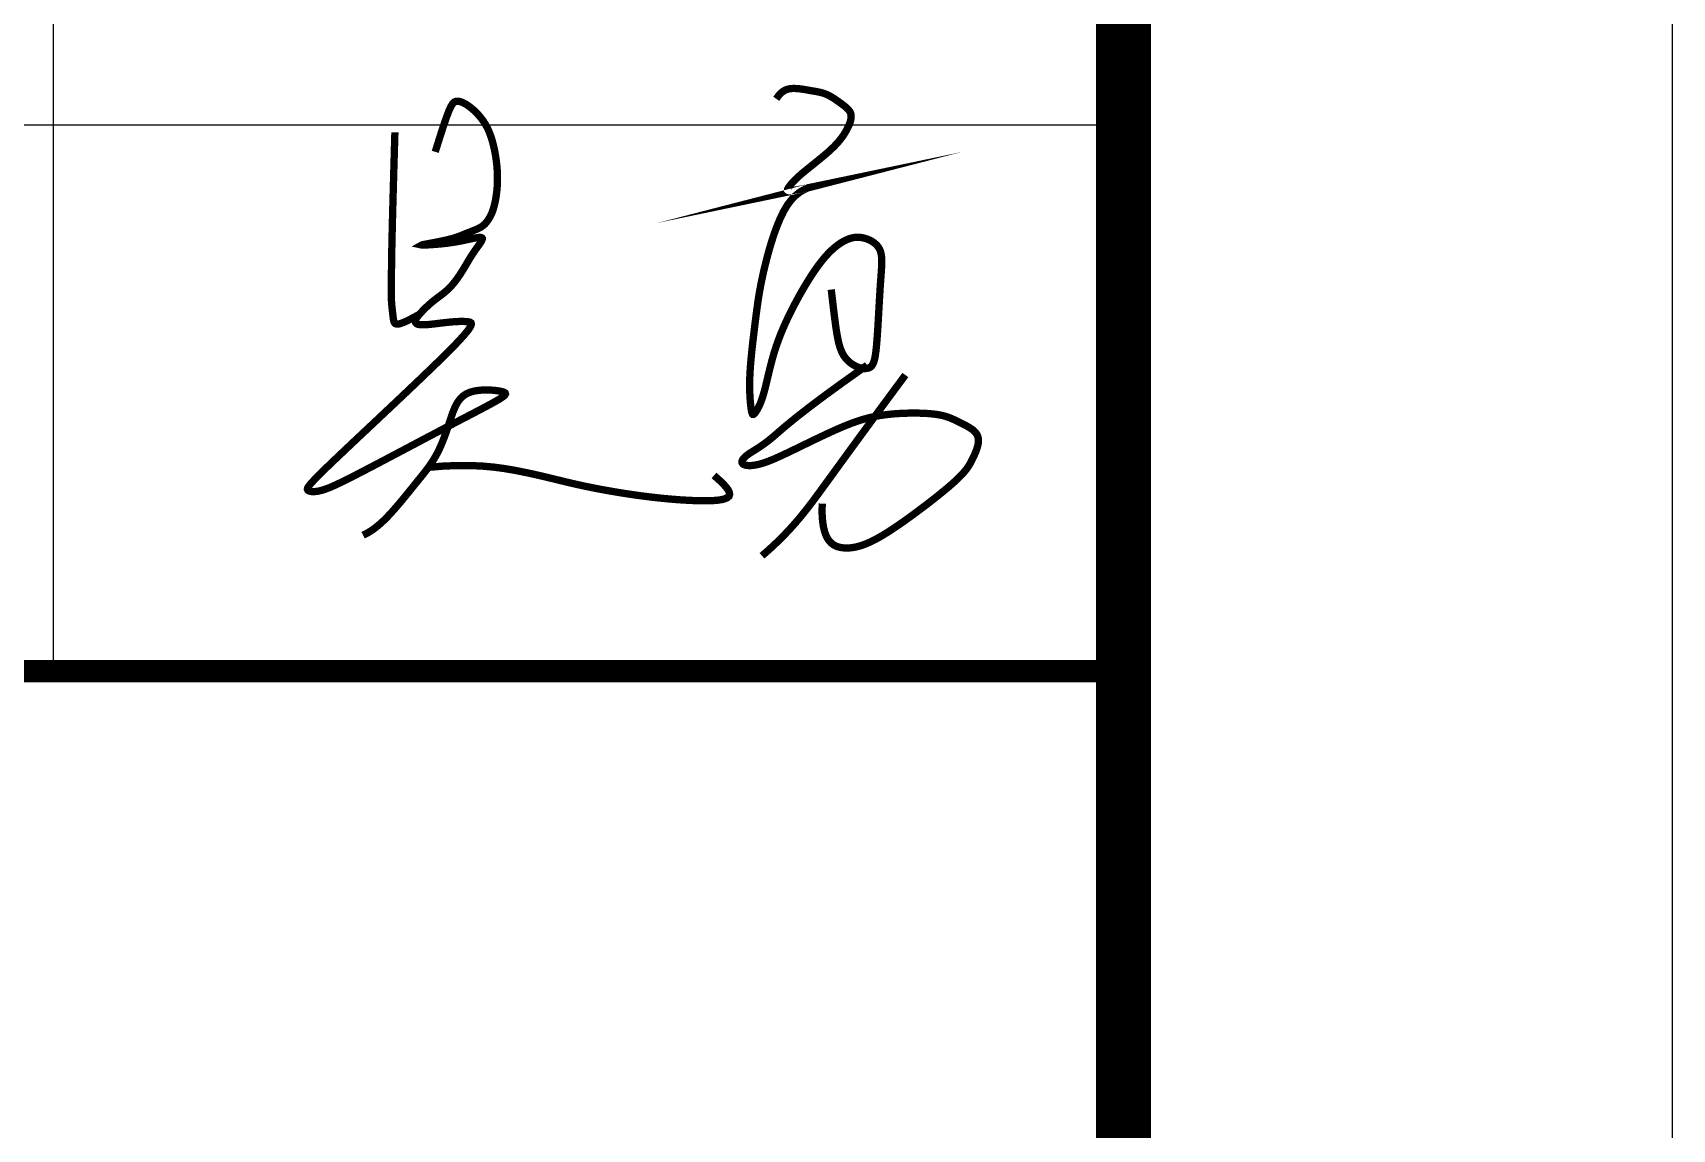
# Model space of a CAD drawing. Extents: x 4150464 to 4450492, y 483482 to 853422.
# Drawn here: x 4304700 to 4307688, y 794063 to 796061 of the extents above; entities that cross this region are included whole.
import ezdxf

# ---------------------------------------------------------------- set-up
doc = ezdxf.new("R2010")
doc.units = 0
doc.header["$LTSCALE"] = 1000
doc.header["$MEASUREMENT"] = 0
doc.layers.add('0-签名', color=2, linetype='Continuous')
doc.layers.add('图框', color=7, linetype='Continuous')

msp = doc.modelspace()

# ---------------------------------------------------------------- linework, layer by layer
at = {"color": 3}
msp.add_lwpolyline([(4248287.746026267, 769421.8895075452), (4248287.746026267, 811421.8895075452), (4307687.746026267, 811421.8895075452), (4307687.746026267, 769421.8895075452)], close=True, dxfattribs=at)
at = {"const_width": 100}
msp.add_lwpolyline([(4250787.746026267, 770421.8895075452), (4306687.746026267, 770421.8895075452), (4306687.746026267, 810421.8895075452), (4250787.746026267, 810421.8895075452)], close=True, dxfattribs=at)
at = {"layer": '0-签名', "color": 4, "const_width": 13.33333200047491}
for points in [[(4305433.654882859, 795844.1884467609), (4305442.164312785, 795871.3399261455), (4305449.044273026, 795892.506744249), (4305454.566342449, 795908.4436977492), (4305459.002099914, 795919.9055833239), (4305462.623124283, 795927.6471976512), (4305465.700994421, 795932.4233374088), (4305468.50728919, 795934.9887992744), (4305471.313587453, 795936.0983799265), (4305474.339918247, 795936.3903427315), (4305477.600111317, 795936.0368178119), (4305481.056446576, 795935.093401979), (4305484.671203947, 795933.6156920441), (4305488.406663343, 795931.6592848192), (4305492.225104686, 795929.2797771152), (4305496.088807891, 795926.5327657436), (4305499.960052877, 795923.4738475159), (4305503.802691406, 795920.1499812789), (4305507.586862619, 795916.5735740236), (4305511.284277503, 795912.7483947754), (4305514.866647046, 795908.6782125602), (4305518.305682233, 795904.366796405), (4305521.573094049, 795899.8179153348), (4305524.640593481, 795895.0353383762), (4305527.479891517, 795890.022834555), (4305530.069928603, 795884.7885705116), (4305532.418563033, 795879.3583033439), (4305534.540882559, 795873.762187764), (4305536.451974933, 795868.0303784832), (4305538.166927912, 795862.1930302144), (4305539.700829247, 795856.2802976693), (4305541.068766691, 795850.3223355599), (4305542.285827999, 795844.349298598), (4305543.364586297, 795838.3888284466), (4305544.307556213, 795832.4585145724), (4305545.114737745, 795826.5734333917), (4305545.786130894, 795820.7486613223), (4305546.32173566, 795814.9992747812), (4305546.721552042, 795809.3403501853), (4305546.985580041, 795803.786963952), (4305547.113819657, 795798.3541924979), (4305547.108156917, 795793.0561701148), (4305546.978021958, 795787.9032625887), (4305546.734730944, 795782.9048935801), (4305546.38960004, 795778.0704867495), (4305545.95394541, 795773.4094657577), (4305545.43908322, 795768.9312542649), (4305544.856329633, 795764.6452759316), (4305544.217000813, 795760.5609544183), (4305543.531155379, 795756.685514552), (4305542.803821769, 795753.0173858274), (4305542.038770869, 795749.5527989052), (4305541.239773573, 795746.2879844464), (4305540.410600771, 795743.2191731122), (4305539.555023352, 795740.3425955633), (4305538.676812205, 795737.6544824608), (4305537.779738224, 795735.151064466), (4305536.866315218, 795732.8254311234), (4305535.934028676, 795730.6581075154), (4305534.979107011, 795728.6264776078), (4305533.997778633, 795726.7079253665), (4305532.986271954, 795724.8798347577), (4305531.940815384, 795723.1195897469), (4305530.857637334, 795721.4045743009), (4305529.732966215, 795719.7121723851), (4305528.558001305, 795718.0244796912), (4305527.30382534, 795716.3424388154), (4305525.936491922, 795714.6717040786), (4305524.422054656, 795713.0179298024), (4305522.726567144, 795711.3867703087), (4305520.816082988, 795709.7838799183), (4305518.656655791, 795708.2149129533), (4305516.214339158, 795706.6855237347), (4305513.471216991, 795705.199795974), (4305510.473494399, 795703.7555309425), (4305507.283406796, 795702.3489593007), (4305503.963189589, 795700.9763117102), (4305500.575078191, 795699.6338188318), (4305497.181308012, 795698.3177113263), (4305493.844114463, 795697.0242198547), (4305490.625732955, 795695.7495750783), (4305487.561995794, 795694.49000771), (4305484.58312288, 795693.2417486717), (4305481.592931007, 795692.0010289373), (4305478.49523697, 795690.7640794809), (4305475.193857563, 795689.5271312762), (4305471.59260958, 795688.2864152973), (4305467.595309817, 795687.0381625183), (4305463.105775069, 795685.778603913), (4305458.071199129, 795684.5077395858), (4305452.612283793, 795683.2406461623), (4305446.893107856, 795681.9961693988), (4305441.077750109, 795680.7931550513), (4305435.33028935, 795679.6504488762), (4305429.814804371, 795678.5868966293), (4305424.695373967, 795677.6213440669), (4305420.136076934, 795676.7726369449), (4305416.282760853, 795676.055537778), (4305413.208348471, 795675.4684761118), (4305410.96753132, 795675.0057982514), (4305409.615000935, 795674.6618505011), (4305409.205448851, 795674.430979165), (4305409.7935666, 795674.3075305482), (4305411.434045717, 795674.2858509549), (4305414.181577737, 795674.3602866896), (4305418.052506793, 795674.5270687258), (4305422.909787423, 795674.789966716), (4305428.578026764, 795675.1546349814), (4305434.881831953, 795675.6267278437), (4305441.645810127, 795676.2118996242), (4305448.694568425, 795676.9158046443), (4305455.852713983, 795677.7440972256), (4305462.944853938, 795678.7024316895), (4305469.817597878, 795679.7879813446), (4305476.405565188, 795680.963995449), (4305482.665377705, 795682.1852422473), (4305488.553657264, 795683.4064899846), (4305494.0270257, 795684.5825069058), (4305499.042104849, 795685.6680612555), (4305503.555516546, 795686.6179212788), (4305507.523882626, 795687.3868552209), (4305510.912626465, 795687.9337148292), (4305513.722377593, 795688.2336858625), (4305515.962567076, 795688.2660375822), (4305517.642625986, 795688.0100392497), (4305518.771985389, 795687.4449601262), (4305519.360076355, 795686.5500694735), (4305519.416329952, 795685.3046365527), (4305518.950177249, 795683.6879306252), (4305517.981421766, 795681.6886440914), (4305516.571356832, 795679.3331619073), (4305514.791648228, 795676.657292167), (4305512.713961734, 795673.6968429654), (4305510.409963131, 795670.487622397), (4305507.951318201, 795667.0654385565), (4305505.409692721, 795663.4660995384), (4305502.856752476, 795659.7254134375), (4305500.349389906, 795655.8757331728), (4305497.885404103, 795651.9355909626), (4305495.447820821, 795647.9200638505), (4305493.019665811, 795643.8442288789), (4305490.58396483, 795639.7231630911), (4305488.123743629, 795635.5719435303), (4305485.622027962, 795631.4056472394), (4305483.061843582, 795627.2393512614), (4305480.429045402, 795623.0897031452), (4305477.72080496, 795618.9796324626), (4305474.937122955, 795614.9336392912), (4305472.078000089, 795610.9762237086), (4305469.143437057, 795607.1318857924), (4305466.133434559, 795603.4251256201), (4305463.047993296, 795599.8804432694), (4305459.887113963, 795596.5223388178), (4305456.656140694, 795593.3684020967), (4305453.381791358, 795590.4085819528), (4305450.096127254, 795587.6259169865), (4305446.831209684, 795585.0034457983), (4305443.61909995, 795582.5242069885), (4305440.491859353, 795580.1712391574), (4305437.481549195, 795577.9275809054), (4305434.620230776, 795575.7762708331), (4305431.930849909, 795573.7006615484), (4305429.399890454, 795571.6853616876), (4305427.004720778, 795569.7152938948), (4305424.722709254, 795567.775380814), (4305422.53122425, 795565.8505450892), (4305420.407634136, 795563.9257093645), (4305418.329307283, 795561.9857962837), (4305416.27361206, 795560.0157284907), (4305414.225460713, 795558.0060825862), (4305412.199940996, 795555.9700509957), (4305410.21968454, 795553.9264801012), (4305408.307322974, 795551.8942162851), (4305406.485487929, 795549.8921059289), (4305404.776811034, 795547.9389954149), (4305403.20392392, 795546.0537311251), (4305401.789458217, 795544.2551594418), (4305400.553845229, 795542.5583575121), (4305399.508714953, 795540.963325545), (4305398.663497059, 795539.4662945138), (4305398.027621221, 795538.0634953931), (4305397.610517107, 795536.7511591564), (4305397.421614392, 795535.5255167782), (4305397.470342743, 795534.3827992319), (4305397.766131835, 795533.3192374918), (4305398.324383486, 795532.3345176028), (4305399.184388109, 795531.4421458934), (4305400.391408266, 795530.6590837629), (4305401.990706517, 795530.0022926116), (4305404.027545426, 795529.4887338385), (4305406.547187553, 795529.1353688436), (4305409.59489546, 795528.9591590259), (4305413.215931708, 795528.9770657858), (4305417.431670264, 795529.1969415469), (4305422.167930725, 795529.5902028338), (4305427.326644089, 795530.1191571951), (4305432.809741356, 795530.7461121797), (4305438.519153528, 795531.4333753367), (4305444.356811603, 795532.1432542147), (4305450.224646583, 795532.8380563625), (4305456.024589467, 795533.480089329), (4305461.669572422, 795534.036058069), (4305467.116532282, 795534.4902571596), (4305472.333407046, 795534.8313785838), (4305477.288134716, 795535.0481143245), (4305481.948653289, 795535.1291563651), (4305486.282900767, 795535.063196688), (4305490.25881515, 795534.8389272767), (4305493.844334438, 795534.4450401138), (4305496.917463887, 795533.7866160201), (4305498.996477798, 795532.4342911674), (4305499.509717721, 795529.8750905648), (4305497.885525212, 795525.5960392212), (4305493.552241824, 795519.0841621461), (4305485.938209114, 795509.8264843489), (4305474.471768634, 795497.310030838), (4305458.581261941, 795481.0218266235), (4305437.990604131, 795460.710409943), (4305413.606004468, 795437.1703719483), (4305386.629245765, 795411.4578170201), (4305358.262110827, 795384.6288495392), (4305329.706382467, 795357.7395738862), (4305302.163843491, 795331.8460944414), (4305276.836276709, 795308.0045155857), (4305254.925464929, 795287.2709416999), (4305237.348932884, 795270.4434190586), (4305223.887172999, 795257.2877615157), (4305214.036419624, 795247.3117248185), (4305207.292907105, 795240.0230647151), (4305203.152869794, 795234.9295369533), (4305201.112542037, 795231.5388972808), (4305200.668158184, 795229.3589014455), (4305201.315952584, 795227.8973051952), (4305202.632663121, 795226.7483024963), (4305204.517041821, 795225.8518401904), (4305206.948344246, 795225.234303337), (4305209.905825957, 795224.9220769966), (4305213.368742516, 795224.9415462294), (4305217.316349487, 795225.3190960952), (4305221.727902428, 795226.0811116539), (4305226.582656904, 795227.2539779656), (4305231.901044915, 795228.8766442935), (4305237.868204229, 795231.0383167097), (4305244.710449046, 795233.8407654897), (4305252.654093576, 795237.3857609087), (4305261.92545202, 795241.7750732424), (4305272.750838586, 795247.1104727655), (4305285.356567478, 795253.4937297537), (4305299.968952901, 795261.026614482), (4305316.695808291, 795269.74870428), (4305335.170944007, 795279.4508046927), (4305354.90966964, 795289.8615283195), (4305375.427294778, 795300.7094877593), (4305396.239129011, 795311.7232956118), (4305416.860481929, 795322.6315644758), (4305436.806663122, 795333.1629069506), (4305455.59298218, 795343.0459356355), (4305472.820245381, 795352.0617187729), (4305488.431245748, 795360.2011471796), (4305502.454272994, 795367.5075673144), (4305514.917616832, 795374.0243256376), (4305525.849566974, 795379.7947686086), (4305535.278413132, 795384.862242687), (4305543.232445018, 795389.2700943328), (4305549.739952345, 795393.0616700053), (4305554.825452655, 795396.2837713393), (4305558.498374803, 795398.9970206709), (4305560.764375472, 795401.2654955115), (4305561.629111351, 795403.1532733717), (4305561.098239122, 795404.7244317634), (4305559.177415469, 795406.0430481972), (4305555.872297078, 795407.173200185), (4305551.188540636, 795408.1789652372), (4305545.181780919, 795409.0926962213), (4305538.107565095, 795409.8198474287), (4305530.271418422, 795410.2341485061), (4305521.978866159, 795410.2093291008), (4305513.535433568, 795409.61911886), (4305505.246645909, 795408.3372474306), (4305497.418028439, 795406.2374444599), (4305490.355106421, 795403.1934395949), (4305484.288595643, 795399.1216808758), (4305479.149974014, 795394.1094899145), (4305474.795909973, 795388.2869067157), (4305471.083071958, 795381.7839712843), (4305467.868128409, 795374.730723625), (4305465.007747763, 795367.2572037433), (4305462.35859846, 795359.493451643), (4305459.777348938, 795351.56950733), (4305457.141727072, 795343.6012759437), (4305454.413698481, 795335.6481231651), (4305451.57628822, 795327.7552798109), (4305448.612521342, 795319.9679766966), (4305445.505422902, 795312.331444639), (4305442.238017958, 795304.8909144539), (4305438.79333156, 795297.6916169573), (4305435.154388765, 795290.7787829661), (4305431.311130139, 795284.1816239702), (4305427.281158294, 795277.8652741576), (4305423.088991352, 795271.7788483908), (4305418.759147438, 795265.8714615325), (4305414.316144675, 795260.0922284443), (4305409.784501186, 795254.3902639893), (4305405.188735094, 795248.7146830296), (4305400.553364523, 795243.0146004274), (4305395.893006184, 795237.2455703064), (4305391.182671147, 795231.388903836), (4305386.38746907, 795225.432351447), (4305381.47250961, 795219.3636635696), (4305376.402902422, 795213.1705906352), (4305371.143757168, 795206.8408830736), (4305365.660183502, 795200.362291316), (4305359.917291085, 795193.7225657927), (4305353.883646861, 795186.9330145735), (4305347.541646939, 795180.0991762809), (4305340.877144715, 795173.3501471768), (4305333.875993587, 795166.8150235235), (4305326.524046953, 795160.6229015824), (4305318.807158208, 795154.9028776151), (4305310.71118075, 795149.7840478837), (4305302.221967977, 795145.3955086498)], [(4306055.231621009, 795940.7923265623), (4306059.100347933, 795946.4001449377), (4306063.045181933, 795950.8010789563), (4306067.055250169, 795954.1354643581), (4306071.119679803, 795956.5436368827), (4306075.227597996, 795958.1659322698), (4306079.368131909, 795959.142686259), (4306083.530408705, 795959.6142345897), (4306087.703555544, 795959.720913002), (4306091.875793722, 795959.585854697), (4306096.031721071, 795959.2633827222), (4306100.155029555, 795958.790617587), (4306104.229411139, 795958.2046798011), (4306108.238557788, 795957.5426898734), (4306112.166161467, 795956.8417683134), (4306115.995914141, 795956.1390356305), (4306119.711507775, 795955.471612334), (4306123.303580414, 795954.8628873487), (4306126.790554419, 795954.2813232613), (4306130.197798235, 795953.6816510742), (4306133.550680305, 795953.0186017894), (4306136.87456907, 795952.2469064088), (4306140.194832973, 795951.3212959352), (4306143.536840457, 795950.1965013708), (4306146.925959964, 795948.8272537172), (4306150.378801836, 795947.1836754447), (4306153.876943997, 795945.2974548936), (4306157.393206276, 795943.2156718711), (4306160.900408497, 795940.9854061855), (4306164.371370484, 795938.6537376442), (4306167.778912064, 795936.2677460555), (4306171.09585306, 795933.8745112268), (4306174.295013299, 795931.5211129657), (4306177.346796381, 795929.2407485689), (4306180.211941004, 795927.011085287), (4306182.848769643, 795924.795907859), (4306185.215604773, 795922.5590010239), (4306187.270768866, 795920.2641495212), (4306188.972584399, 795917.8751380902), (4306190.279373844, 795915.3557514697), (4306191.149459678, 795912.6697743989), (4306191.553848826, 795909.789441803), (4306191.514286037, 795906.7207893501), (4306191.065200507, 795903.4783028942), (4306190.241021439, 795900.0764682889), (4306189.076178029, 795896.5297713887), (4306187.60509948, 795892.8526980472), (4306185.86221499, 795889.0597341184), (4306183.88195376, 795885.1653654566), (4306181.681778078, 795881.1773614981), (4306179.211282592, 795877.0766260114), (4306176.403095041, 795872.8373463477), (4306173.189843164, 795868.4337098585), (4306169.504154698, 795863.8399038946), (4306165.278657381, 795859.0301158074), (4306160.445978952, 795853.9785329478), (4306154.938747147, 795848.6593426673), (4306148.734147978, 795843.0677872342), (4306141.987600535, 795837.2833285853), (4306134.899082181, 795831.4064835755), (4306127.668570277, 795825.5377690587), (4306120.496042189, 795819.7777018889), (4306113.581475277, 795814.2267989209), (4306107.124846905, 795808.9855770089), (4306101.326134433, 795804.1545530069), (4306096.337737053, 795799.8107743866), (4306092.121741257, 795795.937411089), (4306088.592655365, 795792.4941636727), (4306085.664987699, 795789.4407326956), (4306083.253246579, 795786.7368187166), (4306081.271940324, 795784.3421222935), (4306079.635577256, 795782.2163439847), (4306078.258665693, 795780.3191843489), (4306077.089290857, 795778.620380284), (4306076.209845573, 795777.1298140469), (4306075.736299563, 795775.8674042348), (4306075.784622553, 795774.8530694447), (4306076.470784265, 795774.1067282727), (4306077.910754425, 795773.6482993166), (4306080.220502756, 795773.497701173), (4306083.515998983, 795773.6748524385), (4306087.82804721, 795774.1800550192), (4306092.846789067, 795774.9351440577), (4306098.177200561, 795775.8423380053), (4306103.424257703, 795776.8038553137), (4306108.192936501, 795777.7219144341), (4306112.088212965, 795778.4987338185), (4306114.715063103, 795779.036531918), (4306115.678462925, 795779.2375271842), (4306114.699199676, 795778.9849841311), (4306111.96130554, 795778.0863515236), (4306107.764623941, 795776.3301241889), (4306102.4089983, 795773.5047969546), (4306096.194272039, 795769.3988646478), (4306089.42028858, 795763.8008220957), (4306082.386891345, 795756.4991641261), (4306075.393923755, 795747.282385566), (4306068.695137429, 795736.0408123373), (4306062.359916771, 795723.0720947408), (4306056.411554384, 795708.7757141714), (4306050.873342868, 795693.5511520244), (4306045.768574825, 795677.7978896953), (4306041.120542857, 795661.9154085787), (4306036.952539565, 795646.3031900702), (4306033.28785755, 795631.360715565), (4306030.135419459, 795617.4015077001), (4306027.446668122, 795604.3952540825), (4306025.158676414, 795592.2256835599), (4306023.20851721, 795580.776524981), (4306021.533263385, 795569.9315071946), (4306020.069987815, 795559.5743590489), (4306018.755763373, 795549.5888093922), (4306017.527662937, 795539.8585870734), (4306016.334696688, 795530.290179373), (4306015.173624054, 795520.8811073035), (4306014.053141765, 795511.6516503089), (4306012.981946557, 795502.6220878337), (4306011.968735163, 795493.8126993224), (4306011.022204317, 795485.2437642193), (4306010.151050752, 795476.9355619692), (4306009.363971203, 795468.9083720159), (4306008.668695982, 795461.1747483388), (4306008.069089721, 795453.7163430557), (4306007.568050635, 795446.5070828183), (4306007.168476935, 795439.5208942788), (4306006.873266834, 795432.7317040896), (4306006.685318544, 795426.1134389022), (4306006.607530277, 795419.6400253696), (4306006.642800247, 795413.2853901435), (4306006.791127987, 795407.0408420556), (4306007.040918319, 795400.9672186573), (4306007.377677386, 795395.1427396785), (4306007.786911328, 795389.6456248506), (4306008.254126291, 795384.5540939039), (4306008.764828414, 795379.9463665688), (4306009.304523842, 795375.9006625761), (4306009.858718717, 795372.4952016566), (4306010.419683308, 795369.7903385616), (4306011.006744389, 795367.7749681275), (4306011.645992858, 795366.4201202109), (4306012.363519616, 795365.6968246684), (4306013.185415562, 795365.5761113572), (4306014.137771597, 795366.0290101345), (4306015.246678619, 795367.0265508567), (4306016.538227528, 795368.5397633808), (4306018.029328873, 795370.553197037), (4306019.700171798, 795373.1054790479), (4306021.521765093, 795376.248756109), (4306023.46511755, 795380.0351749163), (4306025.501237961, 795384.5168821653), (4306027.601135117, 795389.746024552), (4306029.735817811, 795395.7747487719), (4306031.876294834, 795402.6552015208), (4306034.005171437, 795410.4100762389), (4306036.151438712, 795418.9442533462), (4306038.355684213, 795428.1331600063), (4306040.65849549, 795437.8522233833), (4306043.100460094, 795447.9768706416), (4306045.722165579, 795458.3825289453), (4306048.564199496, 795468.9446254582), (4306051.667149397, 795479.5385873448), (4306055.064838241, 795490.065915169), (4306058.764030621, 795500.5324030952), (4306062.764726538, 795510.9699186874), (4306067.06692599, 795521.41032951), (4306071.670628979, 795531.8855031272), (4306076.575835503, 795542.4273071035), (4306081.782545562, 795553.067609003), (4306087.290759157, 795563.8382763898), (4306093.091295938, 795574.7441378823), (4306099.138254145, 795585.6818663129), (4306105.376551673, 795596.5210955685), (4306111.751106412, 795607.1314595358), (4306118.206836255, 795617.3825921011), (4306124.688659094, 795627.1441271512), (4306131.141492821, 795636.2856985726), (4306137.510255327, 795644.6769402521), (4306143.747595169, 795652.2159734722), (4306149.837083551, 795658.9148690999), (4306155.770022342, 795664.8141853979), (4306161.537713412, 795669.9544806294), (4306167.13145863, 795674.3763130573), (4306172.542559864, 795678.1202409442), (4306177.762318984, 795681.2268225534), (4306182.782037857, 795683.7366161477), (4306187.599300027, 795685.6882486888), (4306192.236815727, 795687.1126219342), (4306196.723576865, 795688.0387063397), (4306201.088575346, 795688.4954723616), (4306205.36080308, 795688.5118904554), (4306209.569251971, 795688.1169310778), (4306213.742913929, 795687.3395646845), (4306217.910780858, 795686.2087617316), (4306222.083000463, 795684.7443186562), (4306226.19434363, 795682.9293358161), (4306230.160737045, 795680.7377395511), (4306233.89810739, 795678.1434562001), (4306237.322381348, 795675.1204121022), (4306240.349485605, 795671.6425335971), (4306242.895346844, 795667.6837470231), (4306244.875891747, 795663.2179787201), (4306246.235071321, 795658.2061185094), (4306247.028933862, 795652.5569101432), (4306247.341551987, 795646.1660608558), (4306247.256998314, 795638.929277882), (4306246.85934546, 795630.7422684559), (4306246.232666043, 795621.5007398119), (4306245.46103268, 795611.1003991847), (4306244.628517989, 795599.4369538089), (4306243.803249878, 795586.488193356), (4306242.989577412, 795572.5602372466), (4306242.175904945, 795558.0412873388), (4306241.350636834, 795543.3195454904), (4306240.502177433, 795528.7832135591), (4306239.618931098, 795514.8204934034), (4306238.689302183, 795501.8195868805), (4306237.701695044, 795490.1686958487), (4306236.632434306, 795480.1724912268), (4306235.409525685, 795471.8015201767), (4306233.948895164, 795464.9427989209), (4306232.166468728, 795459.483343683), (4306229.978172364, 795455.3101706852), (4306227.299932054, 795452.3102961506), (4306224.047673786, 795450.3707363016), (4306220.137323543, 795449.378507362), (4306215.530226498, 795449.2409046069), (4306210.36940457, 795449.9463395257), (4306204.843298867, 795451.5035026607), (4306199.140350497, 795453.9210845537), (4306193.449000567, 795457.2077757469), (4306187.957690184, 795461.3722667831), (4306182.854860455, 795466.4232482039), (4306178.328952487, 795472.3694105516), (4306174.509458435, 795479.297664308), (4306171.29007464, 795487.6077997112), (4306168.505548488, 795497.777826939), (4306165.990627369, 795510.2857561696), (4306163.580058669, 795525.6095975805), (4306161.108589776, 795544.2273613496), (4306158.410968078, 795566.6170576548), (4306155.321940963, 795593.2566966738)], [(4305360.181478387, 795879.6437382405), (4305358.233057086, 795812.2786598145), (4305356.76532613, 795759.2400535555), (4305355.705738679, 795718.5449412253), (4305354.981747887, 795688.2103445865), (4305354.520806911, 795666.2532854008), (4305354.250368912, 795650.6907854306), (4305354.097887043, 795639.5398664374), (4305353.990814463, 795630.817550184), (4305353.871397814, 795622.8683370231), (4305353.741057669, 795615.3466416721), (4305353.61600809, 795608.2343574397), (4305353.512463137, 795601.5133776346), (4305353.446636868, 795595.1655955645), (4305353.434743343, 795589.1729045387), (4305353.492996623, 795583.5171978651), (4305353.637610766, 795578.1803688526), (4305353.878703317, 795573.1448317643), (4305354.202005748, 795568.3950846822), (4305354.587153015, 795563.9161466432), (4305355.013780075, 795559.6930366848), (4305355.461521886, 795555.7107738431), (4305355.910013403, 795551.9543771553), (4305356.338889583, 795548.4088656586), (4305356.727785381, 795545.0592583895), (4305357.075131634, 795541.9037508499), (4305357.454542681, 795538.9932443991), (4305357.958428742, 795536.3918168612), (4305358.679200036, 795534.1635460604), (4305359.70926678, 795532.3725098213), (4305361.141039195, 795531.0827859675), (4305363.066927499, 795530.3584523234), (4305365.579341913, 795530.263586713), (4305368.726687519, 795530.8292858184), (4305372.381348878, 795531.9547217507), (4305376.371705415, 795533.5060854792), (4305380.526136553, 795535.3495679728), (4305384.673021719, 795537.3513602009), (4305388.640740336, 795539.3776531327), (4305392.257671831, 795541.2946377371), (4305395.352195629, 795542.968504983), (4305397.795753505, 795544.2955999782), (4305399.632036643, 795545.2928843829), (4305400.947798576, 795546.0074739957), (4305401.829792839, 795546.4864846154), (4305402.364772966, 795546.7770320403), (4305402.63949249, 795546.9262320693), (4305402.740704947, 795546.9812005009), (4305402.755163869, 795546.9890531341), (4305402.755163869, 795546.9890531341), (4305402.755163869, 795546.9890531341), (4305402.755163869, 795546.9890531341), (4305402.755163869, 795546.9890531341), (4305402.755163869, 795546.9890531341), (4305402.755163869, 795546.9890531341), (4305402.75516387, 795546.9890531341), (4305402.75516387, 795546.9890531341)], [(4306220.632190303, 795455.3116781285), (4306176.884354422, 795424.2987186392), (4306141.723551575, 795398.6901731922), (4306113.995953264, 795377.8414516433), (4306092.547730985, 795361.1079638493), (4306076.225056239, 795347.8451196665), (4306063.874100526, 795337.4083289511), (4306054.341035342, 795329.1530015597), (4306046.472032187, 795322.4345473482), (4306039.305084101, 795316.697701537), (4306032.645470282, 795311.7445008042), (4306026.490291471, 795307.466307191), (4306020.836648406, 795303.7544827387), (4306015.681641826, 795300.5003894893), (4306011.022372472, 795297.5953894844), (4306006.855941082, 795294.9308447656), (4306003.179448397, 795292.3981173744), (4305999.995793385, 795289.911503932), (4305997.331067937, 795287.4770393758), (4305995.21716217, 795285.1236932233), (4305993.685966208, 795282.8804349918), (4305992.769370166, 795280.7762341979), (4305992.499264165, 795278.8400603593), (4305992.907538325, 795277.1008829933), (4305994.026082765, 795275.5876716168), (4305995.875674414, 795274.3303616582), (4305998.432637432, 795273.3627521917), (4306001.662182788, 795272.7196082026), (4306005.529521452, 795272.4356946766), (4306009.999864393, 795272.5457765989), (4306015.038422579, 795273.0846189549), (4306020.610406982, 795274.0869867306), (4306026.681028568, 795275.5876449104), (4306033.220813445, 795277.6092873528), (4306040.221548263, 795280.1263234047), (4306047.68033481, 795283.1010912852), (4306055.594274873, 795286.4959292139), (4306063.960470241, 795290.2731754102), (4306072.776022699, 795294.395168093), (4306082.038034035, 795298.824245482), (4306091.743606038, 795303.5227457965), (4306101.869063567, 795308.4452819468), (4306112.30762377, 795313.5155656079), (4306122.931726867, 795318.6495831457), (4306133.613813081, 795323.7633209261), (4306144.226322629, 795328.7727653151), (4306154.641695736, 795333.5939026785), (4306164.732372618, 795338.1427193822), (4306174.370793498, 795342.3352017924), (4306183.465153931, 795346.1061669043), (4306192.06667081, 795349.4657542319), (4306200.262316361, 795352.4429339177), (4306208.139062813, 795355.0666761051), (4306215.783882394, 795357.3659509374), (4306223.28374733, 795359.3697285573), (4306230.72562985, 795361.1069791082), (4306238.196502181, 795362.6066727329), (4306245.764492695, 795363.8948826231), (4306253.422354349, 795364.9860941633), (4306261.143996242, 795365.8918957859), (4306268.903327473, 795366.6238759242), (4306276.674257145, 795367.1936230105), (4306284.430694357, 795367.6127254784), (4306292.146548208, 795367.8927717598), (4306299.795727801, 795368.045350288), (4306307.348276553, 795368.0791523352), (4306314.758775163, 795367.9912805324), (4306321.977938644, 795367.7759403507), (4306328.956482014, 795367.42733726), (4306335.645120287, 795366.9396767314), (4306341.994568481, 795366.3071642355), (4306347.95554161, 795365.5240052429), (4306353.478754689, 795364.5844052238), (4306358.535699547, 795363.4859496616), (4306363.180975256, 795362.2397440847), (4306367.489957699, 795360.8602740343), (4306371.53802276, 795359.3620250516), (4306375.400546325, 795357.7594826773), (4306379.152904277, 795356.0671324527), (4306382.870472498, 795354.2994599186), (4306386.628626875, 795352.470950616), (4306390.479067566, 795350.5931929257), (4306394.378791845, 795348.6661865865), (4306398.26112126, 795346.6870341776), (4306402.059377357, 795344.6528382776), (4306405.706881688, 795342.5607014657), (4306409.136955798, 795340.4077263204), (4306412.282921237, 795338.1910154207), (4306415.078099553, 795335.9076713454), (4306417.468374827, 795333.5523826252), (4306419.44988126, 795331.1101815978), (4306421.031315586, 795328.5636865529), (4306422.221374538, 795325.8955157804), (4306423.02875485, 795323.08828757), (4306423.462153257, 795320.1246202111), (4306423.530266492, 795316.987131994), (4306423.241791287, 795313.6584412076), (4306422.610739632, 795310.1303399529), (4306421.672384521, 795306.4313155739), (4306420.467314207, 795302.5990292251), (4306419.036116939, 795298.6711420612), (4306417.419380968, 795294.6853152371), (4306415.657694547, 795290.6792099075), (4306413.791645923, 795286.6904872272), (4306411.861823349, 795282.7568083508), (4306409.879824099, 795278.8945895464), (4306407.741281547, 795275.0352675377), (4306405.312838092, 795271.0890341604), (4306402.46113613, 795266.9660812516), (4306399.05281806, 795262.5766006478), (4306394.954526281, 795257.8307841856), (4306390.032903191, 795252.6388237013), (4306384.154591187, 795246.910911032), (4306377.231168121, 795240.588139771), (4306369.353953655, 795233.7352105409), (4306360.659202905, 795226.4477257221), (4306351.283170988, 795218.8212876939), (4306341.362113018, 795210.951498836), (4306331.032284111, 795202.9339615286), (4306320.429939384, 795194.8642781514), (4306309.69133395, 795186.8380510842), (4306298.941610201, 795178.9489513016), (4306288.261459623, 795171.2829241557), (4306277.720460976, 795163.9239835935), (4306267.38819302, 795156.9561435624), (4306257.334234515, 795150.4634180095), (4306247.628164222, 795144.5298208811), (4306238.3395609, 795139.2393661253), (4306229.538003311, 795134.676067688), (4306221.276641884, 795130.9007631731), (4306213.542913742, 795127.8815848073), (4306206.307827676, 795125.5634884737), (4306199.542392476, 795123.8914300555), (4306193.217616936, 795122.8103654359), (4306187.304509846, 795122.2652504977), (4306181.774079998, 795122.2010411245), (4306176.597336184, 795122.5626931989), (4306171.750119005, 795123.3115792638), (4306167.227596303, 795124.4747385003), (4306163.029767728, 795126.0956267489), (4306159.156632931, 795128.21769985), (4306155.608191561, 795130.8844136444), (4306152.384443271, 795134.1392239726), (4306149.485387709, 795138.0255866754), (4306146.911024529, 795142.586957593), (4306144.663286102, 795147.856169888), (4306142.751835701, 795153.8235660121), (4306141.188269319, 795160.4688657378), (4306139.98418295, 795167.7717888386), (4306139.15117259, 795175.7120550876), (4306138.700834231, 795184.269384258), (4306138.644763868, 795193.4234961229), (4306138.994557496, 795203.1541104554)], [(4306290.395167279, 795437.5123260661), (4306247.042727446, 795378.8627311059), (4306211.983352606, 795331.142429413), (4306184.04225951, 795292.884453648), (4306162.044664909, 795262.6218364711), (4306144.815785554, 795238.8876105438), (4306131.180838199, 795220.2148085255), (4306119.965039595, 795205.136463078), (4306109.993606491, 795192.1856068613), (4306100.277405438, 795180.1274546173), (4306090.569902167, 795168.6559494145), (4306080.810212205, 795157.6972164018), (4306070.937451081, 795147.1773807283), (4306060.890734322, 795137.0225675434), (4306050.609177459, 795127.1589019964), (4306040.031896016, 795117.5125092366), (4306029.098005522, 795108.0095144131)], [(4305418.095198717, 795268.9069657722), (4305447.467800003, 795271.4059071555), (4305474.180277837, 795272.521799223), (4305498.461190999, 795272.4531902792), (4305520.539098275, 795271.3986286288), (4305540.642558444, 795269.5566625763), (4305559.000130291, 795267.1258404262), (4305575.840372599, 795264.304710483), (4305591.391844148, 795261.2918210519), (4305605.875899415, 795258.2537441172), (4305619.485075643, 795255.2291463877), (4305632.404705767, 795252.224718252), (4305644.820122721, 795249.2471500996), (4305656.916659441, 795246.3031323191), (4305668.879648861, 795243.3993552995), (4305680.894423917, 795240.5425094296), (4305693.146317544, 795237.7392850986), (4305705.776572246, 795234.9974562551), (4305718.750068795, 795232.329131087), (4305731.987597536, 795229.7475013421), (4305745.409948811, 795227.2657587675), (4305758.937912961, 795224.8970951114), (4305772.492280332, 795222.6547021209), (4305785.993841264, 795220.5517715442), (4305799.363386101, 795218.6014951284), (4305812.533963664, 795216.8148660487), (4305825.487656693, 795215.1940831908), (4305838.218806406, 795213.7391468675), (4305850.721754026, 795212.450057392), (4305862.990840767, 795211.3268150769), (4305875.020407852, 795210.3694202353), (4305886.804796497, 795209.5778731804), (4305898.338347924, 795208.9521742244), (4305909.586643063, 795208.500333292), (4305920.400221695, 795208.2623987489), (4305930.600863314, 795208.2864285719), (4305940.010347415, 795208.6204807381), (4305948.450453489, 795209.3126132244), (4305955.742961032, 795210.4108840076), (4305961.709649536, 795211.9633510648), (4305966.172298496, 795214.0180723728), (4305968.982546865, 795216.623419968), (4305970.111471443, 795219.8290221242), (4305969.56000849, 795223.6848211752), (4305967.329094264, 795228.240759454), (4305963.419665026, 795233.5467792947), (4305957.832657034, 795239.65282303), (4305950.569006549, 795246.608832994), (4305941.629649831, 795254.4647515197)]]:
    msp.add_lwpolyline(points, dxfattribs=at)
at = {"layer": '图框', "color": 0}
msp.add_line((4300987.746026267, 795893.6402678171), (4306665.90219261, 795893.6402678171), dxfattribs=at)
at = {"layer": '图框', "color": 4, "const_width": 98.59051702045936}
msp.add_lwpolyline([(4300987.746026267, 810421.8895075452), (4306687.746026267, 810421.8895075452), (4306687.746026267, 770421.8895075452), (4300987.746026267, 770421.8895075452)], close=True, dxfattribs=at)
at = {"layer": '图框', "color": 0}
msp.add_lwpolyline([(4304738.275530745, 794897.6402678171), (4304738.275530745, 801670.4402678171)], dxfattribs=at)
at = {"layer": '图框', "color": 4}
msp.add_lwpolyline([(4304738.275530745, 794897.6402678171), (4304738.275530745, 800674.4402678171)], dxfattribs=at)
at = {"layer": '图框', "color": 0, "const_width": 40.338}
msp.add_lwpolyline([(4300987.746026267, 794897.6402678171), (4306665.90219261, 794897.6402678171)], dxfattribs=at)

doc.saveas('drawing.dxf')
